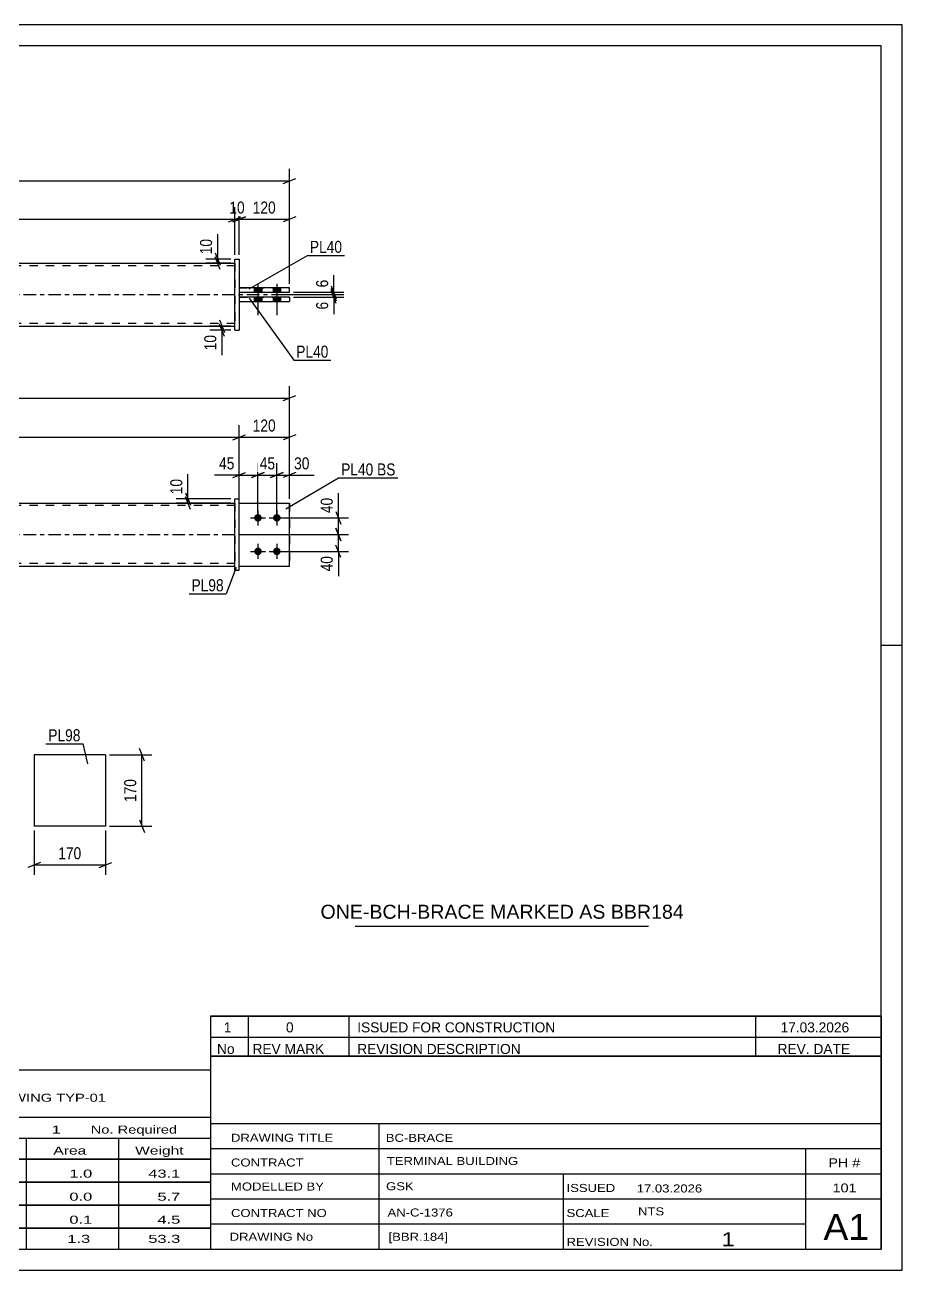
# Model space of a CAD drawing. Header units: millimetres. Extents: x 0 to 420, y 0 to 297.
# Drawn here: x 210.7 to 420, y 0 to 297 of the extents above; entities that cross this region are included whole.
import ezdxf

# ---------------------------------------------------------------- set-up
doc = ezdxf.new("R2010")
doc.units = ezdxf.units.MM
doc.linetypes.add('DXK_LINE_DOT2', pattern=[3.9198, 1.9599, -1.9599])
doc.linetypes.add('DXK_LINE_DOT3', pattern=[5.9187, 2.979, -0.9799, 0.9799, -0.9799])
doc.styles.add('Arial', font='ARIAL.TTF', dxfattribs={"height": 0.2})
doc.styles.add('Arial Narrow', font='ARIALN.TTF', dxfattribs={"height": 0.2})

# ---------------------------------------------------------------- blocks, each defined once
blk = doc.blocks.new('Unknown-580608781-1163')
at = {"color": 5, "linetype": 'Continuous'}
for p, q in [((420, 297), (0, 297)), ((420, 0), (420, 297)), ((415, 292), (5, 292)), ((415, 5), (415, 292)), ((420, 149), (415, 149)), ((5, 5), (415, 5)), ((0, 0), (420, 0))]:
    blk.add_line(p, q, dxfattribs=at)
blk = doc.blocks.new('Part-580608781-1745 - 1738')
at = {"color": 7, "linetype": 'DXK_LINE_DOT2'}
for p, q in [((261.81, 182.93), (273.81, 182.93)), ((261.81, 167.93), (261.81, 182.93)), ((261.81, 182.93), (273.81, 182.93)), ((273.81, 182.93), (273.81, 182.93)), ((273.81, 182.93), (273.81, 167.93)), ((261.81, 167.93), (261.81, 167.93)), ((261.81, 167.93), (273.81, 167.93)), ((261.81, 167.93), (273.81, 167.93))]:
    blk.add_line(p, q, dxfattribs=at)
blk = doc.blocks.new('Part-580608781-1750 - 1738')
at = {"color": 2, "linetype": 'Continuous'}
for p, q in [((261.81, 182.93), (273.81, 182.93)), ((273.81, 182.93), (273.81, 182.93)), ((273.81, 167.93), (273.81, 182.93)), ((261.81, 167.93), (273.81, 167.93))]:
    blk.add_line(p, q, dxfattribs=at)
at = {"color": 7, "linetype": 'DXK_LINE_DOT2'}
for p, q in [((261.81, 182.93), (273.81, 182.93)), ((261.81, 167.93), (261.81, 182.93)), ((261.81, 167.93), (261.81, 167.93)), ((261.81, 167.93), (273.81, 167.93))]:
    blk.add_line(p, q, dxfattribs=at)
blk = doc.blocks.new('Part-580608781-1780 - 1738')
at = {"color": 2, "linetype": 'Continuous'}
for p, q in [((260.81, 183.93), (261.81, 183.93)), ((260.81, 166.93), (260.81, 183.93)), ((261.81, 166.93), (261.81, 183.93)), ((260.81, 166.93), (260.81, 166.93)), ((260.81, 166.93), (261.81, 166.93))]:
    blk.add_line(p, q, dxfattribs=at)
at = {"color": 7, "linetype": 'DXK_LINE_DOT2'}
for p, q in [((260.81, 183.93), (261.81, 183.93)), ((260.81, 166.93), (261.81, 166.93))]:
    blk.add_line(p, q, dxfattribs=at)
blk = doc.blocks.new('Part-580608781-1785 - 1738')
at = {"color": 2, "linetype": 'Continuous'}
for p, q in [((102.02, 182.93), (260.81, 182.93)), ((102.02, 167.93), (260.81, 167.93))]:
    blk.add_line(p, q, dxfattribs=at)
at = {"color": 7, "linetype": 'DXK_LINE_DOT2'}
for p, q in [((102.02, 167.93), (102.02, 182.93)), ((260.81, 182.33), (102.02, 182.33)), ((260.81, 182.93), (260.81, 167.93)), ((260.81, 168.53), (102.02, 168.53))]:
    blk.add_line(p, q, dxfattribs=at)
at = {"color": 7, "linetype": 'DXK_LINE_DOT3'}
blk.add_line((92.02, 175.43), (270.81, 175.43), dxfattribs=at)
blk = doc.blocks.new('Bolt-580608781-1786 - 1738')
at = {"linetype": 'Continuous'}
for points in [[(266.31, 180.33), (266.5, 180.31), (266.68, 180.25), (266.84, 180.15), (266.98, 180.03), (267.09, 179.88), (267.17, 179.7), (267.21, 179.52), (267.21, 179.33), (267.17, 179.15), (267.09, 178.98), (266.98, 178.82), (266.84, 178.7), (266.68, 178.6), (266.5, 178.55), (266.31, 178.53), (266.13, 178.55), (265.95, 178.6), (265.78, 178.7), (265.65, 178.82), (265.53, 178.98), (265.46, 179.15), (265.42, 179.33), (265.42, 179.52), (265.46, 179.7), (265.53, 179.88), (265.65, 180.03), (265.78, 180.15), (265.95, 180.25), (266.13, 180.31)], [(270.81, 180.33), (271, 180.31), (271.18, 180.25), (271.34, 180.15), (271.48, 180.03), (271.59, 179.88), (271.67, 179.7), (271.71, 179.52), (271.71, 179.33), (271.67, 179.15), (271.59, 178.98), (271.48, 178.82), (271.34, 178.7), (271.18, 178.6), (271, 178.55), (270.81, 178.53), (270.63, 178.55), (270.45, 178.6), (270.28, 178.7), (270.15, 178.82), (270.03, 178.98), (269.96, 179.15), (269.92, 179.33), (269.92, 179.52), (269.96, 179.7), (270.03, 179.88), (270.15, 180.03), (270.28, 180.15), (270.45, 180.25), (270.63, 180.31)], [(266.31, 172.33), (266.5, 172.31), (266.68, 172.25), (266.84, 172.15), (266.98, 172.03), (267.09, 171.88), (267.17, 171.7), (267.21, 171.52), (267.21, 171.33), (267.17, 171.15), (267.09, 170.98), (266.98, 170.82), (266.84, 170.7), (266.68, 170.6), (266.5, 170.55), (266.31, 170.53), (266.13, 170.55), (265.95, 170.6), (265.78, 170.7), (265.65, 170.82), (265.53, 170.98), (265.46, 171.15), (265.42, 171.33), (265.42, 171.52), (265.46, 171.7), (265.53, 171.88), (265.65, 172.03), (265.78, 172.15), (265.95, 172.25), (266.13, 172.31)], [(270.81, 172.33), (271, 172.31), (271.18, 172.25), (271.34, 172.15), (271.48, 172.03), (271.59, 171.88), (271.67, 171.7), (271.71, 171.52), (271.71, 171.33), (271.67, 171.15), (271.59, 170.98), (271.48, 170.82), (271.34, 170.7), (271.18, 170.6), (271, 170.55), (270.81, 170.53), (270.63, 170.55), (270.45, 170.6), (270.28, 170.7), (270.15, 170.82), (270.03, 170.98), (269.96, 171.15), (269.92, 171.33), (269.92, 171.52), (269.96, 171.7), (270.03, 171.88), (270.15, 172.03), (270.28, 172.15), (270.45, 172.25), (270.63, 172.31)]]:
    blk.add_hatch(color=1, dxfattribs=at).paths.add_polyline_path(points)
at = {"color": 1, "linetype": 'Continuous'}
for p, q in [((266.31, 181.23), (266.31, 177.63)), ((270.81, 181.23), (270.81, 177.63)), ((264.51, 179.43), (268.11, 179.43)), ((269.01, 179.43), (272.61, 179.43)), ((266.31, 173.23), (266.31, 169.63)), ((270.81, 173.23), (270.81, 169.63)), ((264.51, 171.43), (268.11, 171.43)), ((269.01, 171.43), (272.61, 171.43))]:
    blk.add_line(p, q, dxfattribs=at)
blk = doc.blocks.new('Part-580608781-1431 - 1390')
at = {"color": 2, "linetype": 'Continuous'}
for p, q in [((260.81, 241.16), (260.81, 241.16)), ((260.81, 224.16), (260.81, 241.16)), ((260.81, 241.16), (261.81, 241.16)), ((261.81, 241.16), (261.81, 241.16)), ((261.81, 241.16), (261.81, 224.16)), ((260.81, 224.16), (261.81, 224.16)), ((260.81, 224.16), (260.81, 224.16)), ((261.81, 224.16), (261.81, 224.16))]:
    blk.add_line(p, q, dxfattribs=at)
at = {"color": 7, "linetype": 'DXK_LINE_DOT2'}
for p, q in [((260.81, 241.16), (261.81, 241.16)), ((260.81, 224.16), (261.81, 224.16)), ((261.81, 224.16), (261.81, 224.16))]:
    blk.add_line(p, q, dxfattribs=at)
blk = doc.blocks.new('Bolt-580608781-1404 - 1390')
at = {"linetype": 'Continuous'}
for points in [[(267.21, 234.26), (265.41, 234.26), (265.41, 233.26), (267.21, 233.26)], [(267.21, 234.26), (265.41, 234.26), (265.41, 233.26), (267.21, 233.26)], [(267.21, 232.06), (265.41, 232.06), (265.41, 231.06), (267.21, 231.06)], [(267.21, 232.06), (265.41, 232.06), (265.41, 231.06), (267.21, 231.06)], [(271.71, 234.26), (269.91, 234.26), (269.91, 233.26), (271.71, 233.26)], [(271.71, 234.26), (269.91, 234.26), (269.91, 233.26), (271.71, 233.26)], [(271.71, 232.06), (269.91, 232.06), (269.91, 231.06), (271.71, 231.06)], [(271.71, 232.06), (269.91, 232.06), (269.91, 231.06), (271.71, 231.06)]]:
    blk.add_hatch(color=1, dxfattribs=at).paths.add_polyline_path(points)
at = {"color": 1, "linetype": 'Continuous'}
for p, q in [((266.31, 235.26), (266.31, 227.76)), ((266.31, 235.26), (266.31, 227.76)), ((270.81, 235.26), (270.81, 227.76)), ((270.81, 235.26), (270.81, 227.76)), ((265.41, 234.26), (265.41, 233.26)), ((265.41, 234.26), (265.41, 233.26)), ((265.41, 232.06), (265.41, 231.06)), ((265.41, 232.06), (265.41, 231.06)), ((267.21, 234.26), (267.21, 233.26)), ((267.21, 234.26), (267.21, 233.26)), ((267.21, 232.06), (267.21, 231.06)), ((267.21, 232.06), (267.21, 231.06)), ((269.91, 234.26), (269.91, 233.26)), ((269.91, 234.26), (269.91, 233.26)), ((269.91, 232.06), (269.91, 231.06)), ((269.91, 232.06), (269.91, 231.06)), ((271.71, 234.26), (271.71, 233.26)), ((271.71, 234.26), (271.71, 233.26)), ((271.71, 232.06), (271.71, 231.06)), ((271.71, 232.06), (271.71, 231.06))]:
    blk.add_line(p, q, dxfattribs=at)
blk = doc.blocks.new('Part-580608781-1430 - 1390')
at = {"color": 2, "linetype": 'Continuous'}
for p, q in [((102.02, 240.16), (260.81, 240.16)), ((102.02, 225.16), (260.81, 225.16))]:
    blk.add_line(p, q, dxfattribs=at)
at = {"color": 7, "linetype": 'DXK_LINE_DOT2'}
for p, q in [((102.02, 240.16), (102.02, 225.16)), ((260.81, 239.56), (102.02, 239.56)), ((260.81, 240.16), (260.81, 225.16)), ((260.81, 225.76), (102.02, 225.76))]:
    blk.add_line(p, q, dxfattribs=at)
at = {"color": 7, "linetype": 'DXK_LINE_DOT3'}
blk.add_line((92.02, 232.66), (270.81, 232.66), dxfattribs=at)
blk = doc.blocks.new('Part-580608781-1457 - 1390')
at = {"color": 2, "linetype": 'Continuous'}
for p, q in [((273.81, 234.26), (261.81, 234.26)), ((261.81, 233.26), (273.81, 233.26)), ((273.81, 233.26), (273.81, 234.26))]:
    blk.add_line(p, q, dxfattribs=at)
at = {"color": 7, "linetype": 'DXK_LINE_DOT2'}
for p, q in [((261.81, 234.26), (261.81, 233.26)), ((261.81, 234.26), (273.81, 234.26)), ((261.81, 233.26), (273.81, 233.26))]:
    blk.add_line(p, q, dxfattribs=at)
blk = doc.blocks.new('Part-580608781-1462 - 1390')
at = {"color": 2, "linetype": 'Continuous'}
for p, q in [((273.81, 232.06), (261.81, 232.06)), ((273.81, 232.06), (273.81, 231.06)), ((261.81, 231.06), (273.81, 231.06))]:
    blk.add_line(p, q, dxfattribs=at)
at = {"color": 7, "linetype": 'DXK_LINE_DOT2'}
for p, q in [((261.81, 232.06), (261.81, 231.06)), ((261.81, 232.06), (273.81, 232.06)), ((261.81, 231.06), (273.81, 231.06))]:
    blk.add_line(p, q, dxfattribs=at)
blk = doc.blocks.new('Part-580608781-2281 - 2275')
at = {"color": 2, "linetype": 'Continuous'}
for p, q in [((229.91, 122.88), (212.91, 122.88)), ((212.91, 122.88), (212.91, 105.88)), ((229.91, 122.88), (229.91, 105.88)), ((229.91, 105.88), (212.91, 105.88))]:
    blk.add_line(p, q, dxfattribs=at)
blk = doc.blocks.new('StraightDimension-580608781-1902 - 1738')
at = {"color": 7, "linetype": 'Continuous'}
for p, q in [((260.31, 198.06), (263.31, 199.26)), ((261.81, 183.93), (261.81, 201.51)), ((275.31, 199.26), (272.31, 198.06)), ((273.81, 183.93), (273.81, 201.51)), ((261.81, 198.66), (273.81, 198.66))]:
    blk.add_line(p, q, dxfattribs=at)
at = {"color": 0}
blk.add_wipeout([(271.16, 199.41), (271.16, 203.61), (264.47, 203.61), (264.47, 199.41)], dxfattribs=at)
at = {"color": 3, "style": 'Arial Narrow'}
blk.add_text('120', height=2.863, dxfattribs=at).set_placement((265.07, 200.01))
blk = doc.blocks.new('StraightDimension-580608781-1921 - 1738')
at = {"color": 7, "linetype": 'Continuous'}
for p, q in [((102.52, 199.26), (99.52, 198.06)), ((101.02, 176.43), (101.02, 201.51)), ((260.31, 198.06), (263.31, 199.26)), ((261.81, 183.93), (261.81, 201.51)), ((101.02, 198.66), (261.81, 198.66))]:
    blk.add_line(p, q, dxfattribs=at)
at = {"color": 0}
blk.add_wipeout([(185.67, 199.41), (185.67, 203.61), (177.16, 203.61), (177.16, 199.41)], dxfattribs=at)
at = {"color": 3, "style": 'Arial Narrow'}
blk.add_text('1608', height=2.863, dxfattribs=at).set_placement((177.76, 200.01))
blk = doc.blocks.new('StraightDimension-580608781-1883 - 1738')
at = {"color": 7, "linetype": 'Continuous'}
for p, q in [((262.81, 175.43), (287.9, 175.43)), ((284.9, 176.93), (286.1, 173.93)), ((285.5, 171.43), (285.5, 175.43)), ((286.1, 169.93), (284.9, 172.93)), ((271.81, 171.43), (287.9, 171.43))]:
    blk.add_line(p, q, dxfattribs=at)
at = {"color": 0}
blk.add_wipeout([(284.75, 170.9), (280.55, 170.9), (280.55, 166.05), (284.75, 166.05)], dxfattribs=at)
at = {"color": 7, "linetype": 'Continuous'}
blk.add_line((285.5, 171.43), (285.5, 165.52), dxfattribs=at)
blk.add_line((285.5, 171.43), (285.5, 165.52), dxfattribs=at)
at = {"color": 3, "style": 'Arial Narrow'}
blk.add_text('40', height=2.863, rotation=90.0002, dxfattribs=at).set_placement((284.15, 166.65))
blk = doc.blocks.new('StraightDimension-580608781-1863 - 1738')
at = {"color": 7, "linetype": 'Continuous'}
for p, q in [((90.52, 208.58), (87.52, 207.38)), ((89.02, 183.93), (89.02, 210.83)), ((89.02, 207.98), (273.81, 207.98)), ((272.31, 207.38), (275.31, 208.58)), ((273.81, 183.93), (273.81, 210.83))]:
    blk.add_line(p, q, dxfattribs=at)
at = {"color": 0}
blk.add_wipeout([(185.67, 208.73), (185.67, 212.93), (177.16, 212.93), (177.16, 208.73)], dxfattribs=at)
at = {"color": 3, "style": 'Arial Narrow'}
blk.add_text('1848', height=2.863, dxfattribs=at).set_placement((177.76, 209.33))
blk = doc.blocks.new('StraightDimension-580608781-1808 - 1738')
at = {"color": 7, "linetype": 'Continuous'}
for p, q in [((249.01, 185.43), (250.21, 182.43)), ((250.21, 181.43), (249.01, 184.43)), ((259.81, 183.93), (246.76, 183.93)), ((259.81, 182.93), (246.76, 182.93)), ((249.61, 182.93), (249.61, 183.93))]:
    blk.add_line(p, q, dxfattribs=at)
at = {"color": 0}
blk.add_wipeout([(248.86, 189.31), (244.66, 189.31), (244.66, 184.45), (248.86, 184.45)], dxfattribs=at)
at = {"color": 7, "linetype": 'Continuous'}
blk.add_line((249.61, 183.93), (249.61, 189.83), dxfattribs=at)
blk.add_line((249.61, 183.93), (249.61, 189.83), dxfattribs=at)
at = {"color": 3, "style": 'Arial Narrow'}
blk.add_text('10', height=2.863, rotation=90.0002, dxfattribs=at).set_placement((248.26, 185.05))
blk = doc.blocks.new('StraightDimension-580608781-1817 - 1738')
at = {"color": 7, "linetype": 'Continuous'}
for p, q in [((260.31, 189.04), (263.31, 190.24)), ((261.81, 183.93), (261.81, 192.49)), ((267.81, 190.24), (264.81, 189.04)), ((266.31, 180.43), (266.31, 192.49)), ((261.81, 189.64), (266.31, 189.64))]:
    blk.add_line(p, q, dxfattribs=at)
at = {"color": 0}
blk.add_wipeout([(261.29, 190.39), (261.29, 194.59), (256.43, 194.59), (256.43, 190.39)], dxfattribs=at)
at = {"color": 7, "linetype": 'Continuous'}
blk.add_line((261.81, 189.64), (255.91, 189.64), dxfattribs=at)
blk.add_line((261.81, 189.64), (255.91, 189.64), dxfattribs=at)
at = {"color": 3, "style": 'Arial Narrow'}
blk.add_text('45', height=2.863, dxfattribs=at).set_placement((257.03, 190.99))
blk = doc.blocks.new('StraightDimension-580608781-1833 - 1738')
at = {"color": 7, "linetype": 'Continuous'}
for p, q in [((264.81, 189.04), (267.81, 190.24)), ((266.31, 180.43), (266.31, 192.49)), ((272.31, 190.24), (269.31, 189.04)), ((270.81, 180.43), (270.81, 192.49)), ((266.31, 189.64), (270.81, 189.64))]:
    blk.add_line(p, q, dxfattribs=at)
at = {"color": 0}
blk.add_wipeout([(270.99, 190.39), (270.99, 194.59), (266.14, 194.59), (266.14, 190.39)], dxfattribs=at)
at = {"color": 3, "style": 'Arial Narrow'}
blk.add_text('45', height=2.863, dxfattribs=at).set_placement((266.74, 190.99))
blk = doc.blocks.new('StraightDimension-580608781-1846 - 1738')
at = {"color": 7, "linetype": 'Continuous'}
for p, q in [((269.31, 189.04), (272.31, 190.24)), ((270.81, 180.43), (270.81, 192.49)), ((275.31, 190.24), (272.31, 189.04)), ((273.81, 183.93), (273.81, 192.49)), ((270.81, 189.64), (273.81, 189.64))]:
    blk.add_line(p, q, dxfattribs=at)
at = {"color": 0}
blk.add_wipeout([(279.2, 190.39), (279.2, 194.59), (274.34, 194.59), (274.34, 190.39)], dxfattribs=at)
at = {"color": 7, "linetype": 'Continuous'}
blk.add_line((273.81, 189.64), (279.72, 189.64), dxfattribs=at)
blk.add_line((273.81, 189.64), (279.72, 189.64), dxfattribs=at)
at = {"color": 3, "style": 'Arial Narrow'}
blk.add_text('30', height=2.863, dxfattribs=at).set_placement((274.94, 190.99))
blk = doc.blocks.new('StraightDimension-580608781-1892 - 1738')
at = {"color": 7, "linetype": 'Continuous'}
for p, q in [((271.81, 179.43), (287.9, 179.43)), ((284.9, 180.93), (286.1, 177.93)), ((285.5, 175.43), (285.5, 179.43)), ((262.81, 175.43), (287.9, 175.43)), ((286.1, 173.93), (284.9, 176.93))]:
    blk.add_line(p, q, dxfattribs=at)
at = {"color": 0}
blk.add_wipeout([(284.75, 184.81), (280.55, 184.81), (280.55, 179.95), (284.75, 179.95)], dxfattribs=at)
at = {"color": 7, "linetype": 'Continuous'}
blk.add_line((285.5, 179.43), (285.5, 185.33), dxfattribs=at)
blk.add_line((285.5, 179.43), (285.5, 185.33), dxfattribs=at)
at = {"color": 3, "style": 'Arial Narrow'}
blk.add_text('40', height=2.863, rotation=90.0002, dxfattribs=at).set_placement((284.15, 180.55))
blk = doc.blocks.new('StraightDimension-580608781-1525 - 1390')
at = {"color": 7, "linetype": 'Continuous'}
for p, q in [((89.02, 235.26), (89.02, 262.65)), ((273.81, 235.26), (273.81, 262.65)), ((90.52, 260.4), (87.52, 259.2)), ((89.02, 259.8), (273.81, 259.8)), ((272.31, 259.2), (275.31, 260.4))]:
    blk.add_line(p, q, dxfattribs=at)
at = {"color": 0}
blk.add_wipeout([(185.67, 260.55), (185.67, 264.75), (177.16, 264.75), (177.16, 260.55)], dxfattribs=at)
at = {"color": 3, "style": 'Arial Narrow'}
blk.add_text('1848', height=2.863, dxfattribs=at).set_placement((177.76, 261.15))
blk = doc.blocks.new('StraightDimension-580608781-1661 - 1390')
at = {"color": 7, "linetype": 'Continuous'}
for p, q in [((283.8, 234.76), (285, 231.76)), ((269.56, 232.66), (286.8, 232.66)), ((274.81, 233.26), (286.8, 233.26)), ((285, 231.16), (283.8, 234.16)), ((284.4, 232.66), (284.4, 233.26))]:
    blk.add_line(p, q, dxfattribs=at)
at = {"color": 0}
blk.add_wipeout([(283.65, 236.82), (279.45, 236.82), (279.45, 233.79), (283.65, 233.79)], dxfattribs=at)
at = {"color": 7, "linetype": 'Continuous'}
blk.add_line((284.4, 233.26), (284.4, 237.34), dxfattribs=at)
blk.add_line((284.4, 233.26), (284.4, 237.34), dxfattribs=at)
at = {"color": 3, "style": 'Arial Narrow'}
blk.add_text('6', height=2.86, rotation=90.0002, dxfattribs=at).set_placement((283.05, 234.39))
blk = doc.blocks.new('StraightDimension-580608781-1464 - 1390')
at = {"color": 7, "linetype": 'Continuous'}
for p, q in [((257.12, 226.66), (258.32, 223.66)), ((259.81, 225.16), (254.87, 225.16)), ((259.81, 224.16), (254.87, 224.16)), ((258.32, 222.66), (257.12, 225.66)), ((257.72, 224.16), (257.72, 225.16))]:
    blk.add_line(p, q, dxfattribs=at)
at = {"color": 0}
blk.add_wipeout([(256.97, 223.64), (252.77, 223.64), (252.77, 218.78), (256.97, 218.78)], dxfattribs=at)
at = {"color": 7, "linetype": 'Continuous'}
blk.add_line((257.72, 224.16), (257.72, 218.26), dxfattribs=at)
blk.add_line((257.72, 224.16), (257.72, 218.26), dxfattribs=at)
at = {"color": 3, "style": 'Arial Narrow'}
blk.add_text('10', height=2.863, rotation=90.0002, dxfattribs=at).set_placement((256.37, 219.38))
blk = doc.blocks.new('StraightDimension-580608781-1478 - 1390')
at = {"color": 7, "linetype": 'Continuous'}
for p, q in [((259.81, 241.16), (253.86, 241.16)), ((256.11, 242.66), (257.31, 239.66)), ((257.31, 238.66), (256.11, 241.66)), ((256.71, 240.16), (256.71, 241.16)), ((259.81, 240.16), (253.86, 240.16))]:
    blk.add_line(p, q, dxfattribs=at)
at = {"color": 0}
blk.add_wipeout([(255.96, 246.54), (251.76, 246.54), (251.76, 241.69), (255.96, 241.69)], dxfattribs=at)
at = {"color": 7, "linetype": 'Continuous'}
blk.add_line((256.71, 241.16), (256.71, 247.07), dxfattribs=at)
blk.add_line((256.71, 241.16), (256.71, 247.07), dxfattribs=at)
at = {"color": 3, "style": 'Arial Narrow'}
blk.add_text('10', height=2.863, rotation=90.0002, dxfattribs=at).set_placement((255.36, 242.29))
blk = doc.blocks.new('StraightDimension-580608781-1556 - 1390')
at = {"color": 7, "linetype": 'Continuous'}
for p, q in [((261.81, 242.16), (261.81, 253.51)), ((273.81, 235.26), (273.81, 253.51)), ((260.31, 250.06), (263.31, 251.26)), ((261.81, 250.66), (273.81, 250.66)), ((275.31, 251.26), (272.31, 250.06))]:
    blk.add_line(p, q, dxfattribs=at)
at = {"color": 0}
blk.add_wipeout([(271.16, 251.41), (271.16, 255.61), (264.47, 255.61), (264.47, 251.41)], dxfattribs=at)
at = {"color": 3, "style": 'Arial Narrow'}
blk.add_text('120', height=2.863, dxfattribs=at).set_placement((265.07, 252.01))
blk = doc.blocks.new('StraightDimension-580608781-1566 - 1390')
at = {"color": 7, "linetype": 'Continuous'}
for p, q in [((260.81, 242.16), (260.81, 253.51)), ((261.81, 242.16), (261.81, 253.51)), ((259.31, 250.06), (262.31, 251.26)), ((263.31, 251.26), (260.31, 250.06)), ((260.81, 250.66), (261.81, 250.66))]:
    blk.add_line(p, q, dxfattribs=at)
at = {"color": 0}
blk.add_wipeout([(263.74, 251.41), (263.74, 255.61), (258.89, 255.61), (258.89, 251.41)], dxfattribs=at)
at = {"color": 3, "style": 'Arial Narrow'}
blk.add_text('10', height=2.863, dxfattribs=at).set_placement((259.49, 252.01))
blk = doc.blocks.new('StraightDimension-580608781-1576 - 1390')
at = {"color": 7, "linetype": 'Continuous'}
for p, q in [((102.02, 242.16), (102.02, 253.51)), ((260.81, 242.16), (260.81, 253.51)), ((103.52, 251.26), (100.52, 250.06)), ((102.02, 250.66), (260.81, 250.66)), ((259.31, 250.06), (262.31, 251.26))]:
    blk.add_line(p, q, dxfattribs=at)
at = {"color": 0}
blk.add_wipeout([(185.67, 251.41), (185.67, 255.61), (177.16, 255.61), (177.16, 251.41)], dxfattribs=at)
at = {"color": 3, "style": 'Arial Narrow'}
blk.add_text('1588', height=2.863, dxfattribs=at).set_placement((177.76, 252.01))
blk = doc.blocks.new('StraightDimension-580608781-1672 - 1390')
at = {"color": 7, "linetype": 'Continuous'}
for p, q in [((269.56, 232.66), (286.8, 232.66)), ((274.81, 232.06), (286.8, 232.06)), ((283.8, 234.16), (285, 231.16)), ((285, 230.56), (283.8, 233.56)), ((284.4, 232.06), (284.4, 232.66))]:
    blk.add_line(p, q, dxfattribs=at)
at = {"color": 0}
blk.add_wipeout([(283.65, 231.54), (279.45, 231.54), (279.45, 228.51), (283.65, 228.51)], dxfattribs=at)
at = {"color": 7, "linetype": 'Continuous'}
blk.add_line((284.4, 232.06), (284.4, 227.99), dxfattribs=at)
blk.add_line((284.4, 232.06), (284.4, 227.99), dxfattribs=at)
at = {"color": 3, "style": 'Arial Narrow'}
blk.add_text('6', height=2.86, rotation=90.0002, dxfattribs=at).set_placement((283.05, 229.11))
blk = doc.blocks.new('StraightDimension-580608781-2283 - 2275')
at = {"color": 7, "linetype": 'Continuous'}
for p, q in [((230.91, 122.88), (241.01, 122.88)), ((239.21, 121.38), (238.01, 124.38)), ((238.61, 105.88), (238.61, 122.88)), ((238.01, 107.38), (239.21, 104.38)), ((230.91, 105.88), (241.01, 105.88))]:
    blk.add_line(p, q, dxfattribs=at)
at = {"color": 0}
blk.add_wipeout([(237.86, 117.72), (233.66, 117.72), (233.66, 111.04), (237.86, 111.04)], dxfattribs=at)
at = {"color": 3, "style": 'Arial Narrow'}
blk.add_text('170', height=2.863, rotation=90.0002, dxfattribs=at).set_placement((237.26, 111.64))
blk = doc.blocks.new('StraightDimension-580608781-2292 - 2275')
at = {"color": 7, "linetype": 'Continuous'}
for p, q in [((212.91, 104.88), (212.91, 94.24)), ((229.91, 104.88), (229.91, 94.24)), ((214.41, 97.24), (211.41, 96.04)), ((212.91, 96.64), (229.91, 96.64)), ((228.41, 96.04), (231.41, 97.24))]:
    blk.add_line(p, q, dxfattribs=at)
at = {"color": 0}
blk.add_wipeout([(224.75, 97.39), (224.75, 101.59), (218.07, 101.59), (218.07, 97.39)], dxfattribs=at)
at = {"color": 3, "style": 'Arial Narrow'}
blk.add_text('170', height=2.863, dxfattribs=at).set_placement((218.67, 97.99))
blk = doc.blocks.new('Unknown-580608781-3661')
at = {"color": 7, "linetype": 'Continuous'}
blk.add_line((289.5, 82.05), (359.5, 82.05), dxfattribs=at)
at = {"color": 7, "style": 'Arial'}
blk.add_text('ONE-BCH-BRACE MARKED AS BBR184', height=3.3428, dxfattribs=at).set_placement((281.23, 83.8))
blk = doc.blocks.new('Unknown-580608781-3658')
at = {"color": 7, "linetype": 'Continuous'}
for p, q in [((255, 51.05), (255, 5)), ((255, 51.05), (415, 51.05)), ((415, 51), (415, 5)), ((255, 35), (415, 35)), ((295.14, 35), (295.14, 5)), ((255, 29), (415, 29)), ((397, 5.05), (397, 29.05)), ((255, 23), (415, 23)), ((339.14, 23), (339.14, 5)), ((255, 17), (415, 17)), ((255, 11), (397, 11)), ((255, 5), (415, 5))]:
    blk.add_line(p, q, dxfattribs=at)
at = {"color": 7, "style": 'Arial Narrow'}
for s, height, width, p in [('DRAWING TITLE', 1.9089, 1.425378, (259.88, 30.61)), ('BC-BRACE', 1.909, 1.425378, (296.81, 30.59)), ('TERMINAL BUILDING', 1.9089, 1.425378, (297.06, 25.07)), ('CONTRACT', 1.909, 1.425378, (259.88, 24.71)), ('MODELLED BY', 1.9089, 1.425378, (259.88, 18.98)), ('GSK', 1.909, 1.425378, (296.88, 19.04)), ('ISSUED', 1.909, 1.425378, (339.94, 18.64)), ('17.03.2026', 1.909, 1.425378, (356.69, 18.52)), ('CONTRACT NO', 1.9089, 1.425378, (259.88, 12.66)), ('AN-C-1376', 1.909, 1.425378, (297.23, 12.78)), ('SCALE', 1.909, 1.425378, (339.94, 12.65)), ('A1', 6.204, 1.25, (401.24, 7.2)), ('DRAWING No', 1.909, 1.425378, (259.56, 7)), ('[BBR.184]', 1.909, 1.425378, (297.46, 6.99)), ('1', 3.34, 1.5, (376.91, 5.68)), ('REVISION No.', 1.9089, 1.425378, (339.94, 5.77))]:
    blk.add_text(s, height=height, dxfattribs=dict(at, width=width)).set_placement(p)
at = {"color": 7, "linetype": 'Continuous', "style": 'Arial Narrow'}
for s, height, width, p in [('PH #', 2.1, 1.42538, (402.4, 24.55)), ('101', 2.1, 1.42538, (403.41, 18.55)), ('NTS', 1.909, 1.425378, (357, 13.05))]:
    blk.add_text(s, height=height, dxfattribs=dict(at, width=width)).set_placement(p)
blk = doc.blocks.new('Unknown-580608781-3659')
at = {"color": 7, "linetype": 'Continuous'}
for p, q in [((255, 60.55), (415, 60.55)), ((415, 60.55), (255, 60.55)), ((255, 60.55), (255, 55.55)), ((264, 60.55), (264, 55.55)), ((288, 60.55), (288, 55.55)), ((385, 60.55), (385, 55.55)), ((415, 60.55), (415, 55.55)), ((255, 55.55), (415, 55.55)), ((255, 55.55), (255, 51.05)), ((255, 55.55), (415, 55.55)), ((264, 55.55), (264, 51.05)), ((288, 55.55), (288, 51.05)), ((385, 55.55), (385, 51.05)), ((415, 55.55), (415, 51.05)), ((415, 51.05), (255, 51.05))]:
    blk.add_line(p, q, dxfattribs=at)
at = {"color": 7, "linetype": 'Continuous', "style": 'Arial Narrow'}
for s, height, width, p in [('1', 2.39, 1.196471, (258.16, 56.7)), ('0', 2.39, 1.196471, (273, 56.7)), ('ISSUED FOR CONSTRUCTION', 2.3861, 1.196471, (290, 56.7)), ('17.03.2026', 2.386, 1.196471, (391, 56.7)), ('No', 2.386, 1.2, (256.54, 51.55)), ('REV MARK', 2.386, 1.2, (265, 51.55)), ('REVISION DESCRIPTION', 2.3861, 1.2, (290, 51.55)), ('REV. DATE', 2.386, 1.2, (390.28, 51.55))]:
    blk.add_text(s, height=height, dxfattribs=dict(at, width=width)).set_placement(p)
blk = doc.blocks.new('Unknown-580608781-3660')
at = {"color": 7, "linetype": 'Continuous'}
for p, q in [((95, 47.75), (255, 47.75)), ((95, 36.5), (95, 47.75)), ((255, 47.75), (255, 36.5)), ((95, 36.5), (255, 36.5)), ((95, 36.5), (95, 31.5)), ((255, 36.5), (255, 31.5)), ((95, 31.5), (255, 31.5)), ((95, 31.5), (95, 26.5)), ((119, 31.5), (119, 26.5)), ((154.5, 31.5), (154.5, 26.5)), ((180.5, 31.5), (180.5, 26.5)), ((193.5, 31.5), (193.5, 26.5)), ((211, 31.5), (211, 26.5)), ((233, 31.5), (233, 26.5)), ((255, 31.5), (255, 26.5)), ((95, 26.5), (255, 26.5)), ((95, 26.45), (95, 21.05)), ((95, 26.45), (255, 26.45)), ((119, 26.5), (119, 21)), ((154.5, 26.5), (154.5, 21)), ((180.5, 26.5), (180.5, 21)), ((193.5, 26.5), (193.5, 21)), ((211, 26.5), (211, 21)), ((233, 26.5), (233, 21)), ((255, 26.45), (255, 21.05)), ((95, 21.05), (255, 21.05)), ((95, 20.95), (95, 15.55)), ((95, 20.95), (255, 20.95)), ((119, 21), (119, 15.5)), ((154.5, 21), (154.5, 15.5)), ((180.5, 21), (180.5, 15.5)), ((193.5, 21), (193.5, 15.5)), ((211, 21), (211, 15.5)), ((233, 21), (233, 15.5)), ((255, 20.95), (255, 15.55)), ((95, 15.55), (255, 15.55)), ((95, 15.45), (95, 10.05)), ((95, 15.45), (255, 15.45)), ((119, 15.5), (119, 10)), ((154.5, 15.5), (154.5, 10)), ((180.5, 15.5), (180.5, 10)), ((193.5, 15.5), (193.5, 10)), ((211, 15.5), (211, 10)), ((233, 15.5), (233, 10)), ((255, 15.45), (255, 10.05)), ((95, 10.05), (255, 10.05)), ((95, 10), (255, 10)), ((95, 10), (95, 5)), ((211, 10), (211, 5)), ((233, 10), (233, 5)), ((255, 10), (255, 5)), ((95, 5), (255, 5))]:
    blk.add_line(p, q, dxfattribs=at)
at = {"color": 7, "style": 'Arial Narrow'}
for s, height, width, p in [('GENERAL NOTES & WELD DETAILS :', 2.8633, 1.4, (96.15, 40.06)), ('REFER TYP DRAWING TYP-01', 1.9089, 1.6, (179.7, 40.16)), ("MATERIAL LIST FOR ASSEMBLY MK'D", 1.9089, 1.6, (96.15, 32.56)), ('BBR184', 1.909, 1.794707, (187.48, 32.47)), ('1', 1.91, 1.794707, (217.08, 32.56)), ('No. Required', 1.9089, 1.6, (226.41, 32.56)), ('Mark', 1.909, 1.7, (96.34, 27.5)), ('Profile', 1.909, 1.7, (129.41, 27.5)), ('Material', 1.909, 1.7, (159.54, 27.56)), ('No.', 1.909, 1.7, (184.5, 27.56)), ('Length', 1.909, 1.7, (195, 27.56)), ('Area', 1.909, 1.7, (217.5, 27.56)), ('Weight', 1.909, 1.7, (237, 27.56))]:
    blk.add_text(s, height=height, dxfattribs=dict(at, width=width)).set_placement(p)
at = {"color": 7, "linetype": 'Continuous', "style": 'Arial Narrow'}
for s, height, width, p in [('BBR184', 1.909, 1.794707, (96.5, 22.06)), ('SHS150*6', 1.909, 1.794707, (121, 22.06)), ('E350', 1.909, 1.794707, (160.74, 22.06)), ('1', 1.91, 1.794707, (184.86, 22.06)), ('1588', 1.909, 1.794707, (197.58, 22.06)), ('1.0', 1.909, 1.794707, (221.32, 22.06)), ('43.1', 1.909, 1.794707, (240.14, 22.06)), ('PL40', 1.909, 1.794707, (96.5, 16.56)), ('PL10*120', 1.909, 1.794707, (121, 16.56)), ('E350', 1.909, 1.794707, (160.74, 16.56)), ('4', 1.91, 1.794707, (184.86, 16.56)), ('150', 1.909, 1.794707, (199.77, 16.56)), ('0.0', 1.909, 1.794707, (221.32, 16.56)), ('5.7', 1.909, 1.794707, (242.33, 16.56)), ('PL98', 1.909, 1.794707, (96.5, 11.06)), ('PL10*170', 1.909, 1.794707, (121, 11.06)), ('E350', 1.909, 1.794707, (160.74, 11.06)), ('2', 1.91, 1.794707, (184.86, 11.06)), ('170', 1.909, 1.794707, (199.77, 11.06)), ('0.1', 1.909, 1.794707, (221.32, 11.06)), ('4.5', 1.909, 1.794707, (242.33, 11.06)), ('Total', 1.909, 1.7, (197.33, 6.5)), ('1.3', 1.909, 1.794707, (220.83, 6.5)), ('53.3', 1.909, 1.794707, (240.14, 6.5))]:
    blk.add_text(s, height=height, dxfattribs=dict(at, width=width)).set_placement(p)
blk = doc.blocks.new('MarkSet-580608781-2033 - 1738')
at = {"color": 0}
blk.add_wipeout([(293.83, 189.54), (293.83, 192.54), (286.16, 192.54), (286.16, 189.54)], dxfattribs=at)
blk.add_wipeout([(293.83, 189.54), (293.83, 192.54), (286.16, 192.54), (286.16, 189.54)], dxfattribs=at)
at = {"color": 30, "linetype": 'Continuous'}
blk.add_line((272.97, 181.56), (285.56, 188.94), dxfattribs=at)
at = {"color": 0}
blk.add_wipeout([(299.12, 189.54), (299.12, 192.54), (294.73, 192.54), (294.73, 189.54)], dxfattribs=at)
blk.add_wipeout([(299.12, 189.54), (299.12, 192.54), (294.73, 192.54), (294.73, 189.54)], dxfattribs=at)
at = {"color": 30, "linetype": 'Continuous'}
blk.add_line((285.56, 188.94), (299.72, 188.94), dxfattribs=at)
at = {"color": 3, "style": 'Arial Narrow'}
for s, p in [('PL40', (286.16, 189.54)), ('BS', (294.73, 189.54))]:
    blk.add_text(s, height=2.863, dxfattribs=at).set_placement(p)
blk = doc.blocks.new('Mark-580608781-1776 - 1738')
at = {"color": 0}
blk.add_wipeout([(258.13, 161.91), (258.13, 164.91), (250.46, 164.91), (250.46, 161.91)], dxfattribs=at)
blk.add_wipeout([(258.13, 161.91), (258.13, 164.91), (250.46, 164.91), (250.46, 161.91)], dxfattribs=at)
at = {"color": 30, "linetype": 'Continuous'}
for p in [(261.12, 167.62), (249.86, 161.31)]:
    blk.add_line(p, (258.73, 161.31), dxfattribs=at)
at = {"color": 3, "style": 'Arial Narrow'}
blk.add_text('PL98', height=2.863, dxfattribs=at).set_placement((250.46, 161.91))
blk = doc.blocks.new('Mark-580608781-1453 - 1390')
at = {"color": 0}
blk.add_wipeout([(286.38, 242.63), (286.38, 245.63), (278.7, 245.63), (278.7, 242.63)], dxfattribs=at)
blk.add_wipeout([(286.38, 242.63), (286.38, 245.63), (278.7, 245.63), (278.7, 242.63)], dxfattribs=at)
at = {"color": 30, "linetype": 'Continuous'}
for p, q in [((264.24, 234.03), (278.1, 242.03)), ((278.1, 242.03), (286.98, 242.03))]:
    blk.add_line(p, q, dxfattribs=at)
at = {"color": 3, "style": 'Arial Narrow'}
blk.add_text('PL40', height=2.863, dxfattribs=at).set_placement((278.7, 242.63))
blk = doc.blocks.new('Mark-580608781-1458 - 1390')
at = {"color": 0}
blk.add_wipeout([(283.13, 217.63), (283.13, 220.63), (275.45, 220.63), (275.45, 217.63)], dxfattribs=at)
blk.add_wipeout([(283.13, 217.63), (283.13, 220.63), (275.45, 220.63), (275.45, 217.63)], dxfattribs=at)
at = {"color": 30, "linetype": 'Continuous'}
for p, q in [((264.24, 231.83), (274.85, 217.03)), ((274.85, 217.03), (283.73, 217.03))]:
    blk.add_line(p, q, dxfattribs=at)
at = {"color": 3, "style": 'Arial Narrow'}
blk.add_text('PL40', height=2.863, dxfattribs=at).set_placement((275.45, 217.63))
blk = doc.blocks.new('Mark-580608781-2277 - 2275')
at = {"color": 0}
blk.add_wipeout([(223.97, 126.13), (223.97, 129.13), (216.3, 129.13), (216.3, 126.13)], dxfattribs=at)
blk.add_wipeout([(223.97, 126.13), (223.97, 129.13), (216.3, 129.13), (216.3, 126.13)], dxfattribs=at)
at = {"color": 30, "linetype": 'Continuous'}
for p in [(215.7, 125.53), (225.69, 120.74)]:
    blk.add_line(p, (224.57, 125.53), dxfattribs=at)
at = {"color": 3, "style": 'Arial Narrow'}
blk.add_text('PL98', height=2.863, dxfattribs=at).set_placement((216.3, 126.13))

msp = doc.modelspace()

# ---------------------------------------------------------------- block references
for name in ['Unknown-580608781-1163', 'Part-580608781-1431 - 1390', 'Part-580608781-1430 - 1390', 'Bolt-580608781-1404 - 1390', 'Part-580608781-1457 - 1390', 'Part-580608781-1462 - 1390', 'Part-580608781-1785 - 1738', 'Part-580608781-1780 - 1738', 'Part-580608781-1745 - 1738', 'Part-580608781-1750 - 1738', 'Bolt-580608781-1786 - 1738', 'Part-580608781-2281 - 2275', 'Unknown-580608781-3661', 'Unknown-580608781-3659', 'Unknown-580608781-3658', 'Unknown-580608781-3660']:
    msp.add_blockref(name, (0, 0))

# ---------------------------------------------------------------- next in the draw order: block references
for name in ['StraightDimension-580608781-1525 - 1390', 'StraightDimension-580608781-1464 - 1390', 'StraightDimension-580608781-1902 - 1738', 'Mark-580608781-1776 - 1738', 'Mark-580608781-2277 - 2275', 'StraightDimension-580608781-2283 - 2275']:
    msp.add_blockref(name, (0, 0))

# ---------------------------------------------------------------- next in the draw order: block references
for name in ['StraightDimension-580608781-1478 - 1390', 'StraightDimension-580608781-1661 - 1390', 'StraightDimension-580608781-1921 - 1738', 'StraightDimension-580608781-2292 - 2275']:
    msp.add_blockref(name, (0, 0))

# ---------------------------------------------------------------- next in the draw order: block references
for name in ['StraightDimension-580608781-1556 - 1390', 'StraightDimension-580608781-1863 - 1738', 'StraightDimension-580608781-1883 - 1738']:
    msp.add_blockref(name, (0, 0))

# ---------------------------------------------------------------- next in the draw order: block references
for name in ['StraightDimension-580608781-1566 - 1390', 'StraightDimension-580608781-1672 - 1390', 'StraightDimension-580608781-1808 - 1738']:
    msp.add_blockref(name, (0, 0))

# ---------------------------------------------------------------- next in the draw order: block references
for name in ['StraightDimension-580608781-1576 - 1390', 'Mark-580608781-1453 - 1390', 'Mark-580608781-1458 - 1390', 'StraightDimension-580608781-1817 - 1738']:
    msp.add_blockref(name, (0, 0))

# ---------------------------------------------------------------- next in the draw order: block references
msp.add_blockref('StraightDimension-580608781-1833 - 1738', (0, 0))

# ---------------------------------------------------------------- next in the draw order: block references
msp.add_blockref('StraightDimension-580608781-1846 - 1738', (0, 0))

# ---------------------------------------------------------------- next in the draw order: block references
msp.add_blockref('StraightDimension-580608781-1892 - 1738', (0, 0))

# ---------------------------------------------------------------- next in the draw order: block references
msp.add_blockref('MarkSet-580608781-2033 - 1738', (0, 0))

doc.saveas('drawing.dxf')
